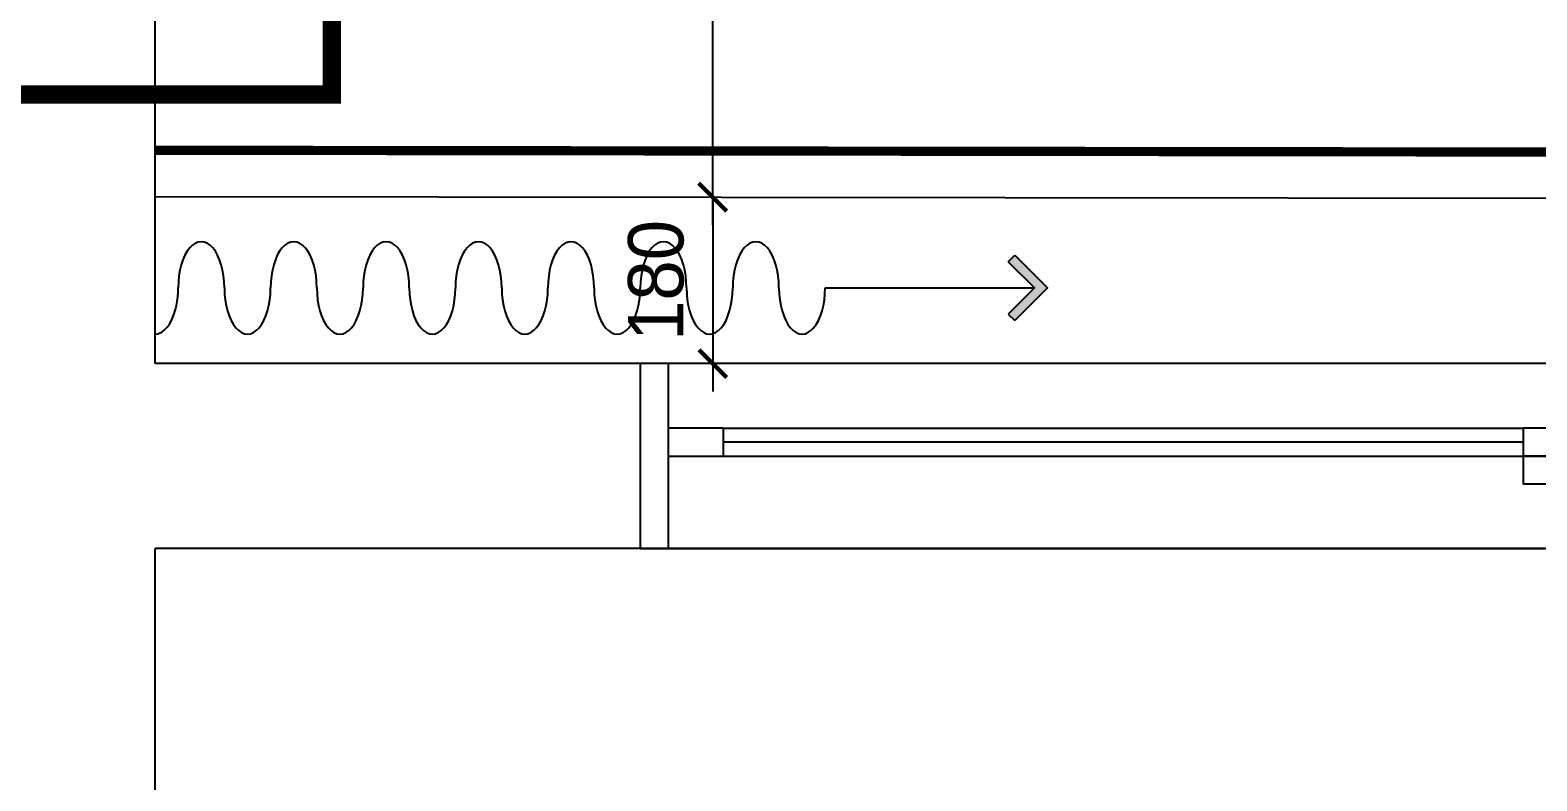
# Model space of a CAD drawing. Header units: millimetres. Extents: x 359270 to 411470, y 57550 to 89768.
# Drawn here: x 398911 to 400541, y 61878 to 62691 of the extents above; entities that cross this region are included whole.
import ezdxf

# ---------------------------------------------------------------- set-up
doc = ezdxf.new("R2010")
doc.units = ezdxf.units.MM
doc.header["$LTSCALE"] = 100
doc.header["$PDMODE"] = 3
doc.linetypes.add('HID', pattern=[2.3, 1.5, -0.8])
doc.linetypes.add('HID2', pattern=[1, 0.5, -0.5])
doc.layers.get('DEFPOINTS').update_dxf_attribs({"color": 248})
for name, color, linetype in [('01. F-소품', 3, 'Continuous'), ('06-LIGHT', 4, 'Continuous'), ('07-DIM WAL', 5, 'Continuous'), ('3.기호.계단선', 30, 'Continuous'), ('C-WALL1', 2, 'Continuous'), ('CEIL-LIGHT', 7, 'Continuous'), ('F-WIN', 4, 'Continuous')]:
    doc.layers.add(name, color=color, linetype=linetype)
doc.styles.add('HY 울릉도 L', font='')
doc.styles.get('HY 울릉도 L').set_extended_font_data('HY울릉도L')
doc.dimstyles.new('30', dxfattribs={"dimscale": 30, "dimtxt": 2, "dimasz": 1, "dimexe": 1, "dimexo": 1, "dimgap": 1, "dimtad": 1, "dimdec": 0, "dimrnd": 0.05, "dimdsep": 46, "dimlunit": 6, "dimtxsty": 'HY 울릉도 L', "dimblk": 'ARCHTICK', "dimcen": 2.5, "dimdle": 1, "dimclrd": 133, "dimclre": 133, "dimclrt": 30, "dimadec": 0, "dimazin": 0, "dimtfac": 1, "dimtdec": 0, "dimtix": 1, "dimtmove": 2, "dimatfit": 3, "dimldrblk": 'ARCHTICK', "dimfxl": 1, "dimlwd": -1, "dimlwe": -1, "dimarcsym": 0})

# ---------------------------------------------------------------- blocks, each defined once
blk = doc.blocks.new('FLLROP')
at = {"layer": 'C-WALL1'}
for p, q in [((373246, 62330), (373246, 66590)), ((373771, 62330), (373246, 62330)), ((373771, 62130), (373246, 62130)), ((373246, 60990), (373246, 62130))]:
    blk.add_line(p, q, dxfattribs=at)
at = {"layer": 'F-WIN'}
for p, q in [((375741, 62330), (373771, 62330)), ((375741, 62330), (373771, 62330)), ((373771, 62330), (373771, 62130)), ((373801, 62330), (373801, 62130)), ((373861, 62260), (374726, 62260)), ((374726, 62245), (373861, 62245)), ((373861, 62230), (374726, 62230)), ((375741, 62130), (373771, 62130)), ((373771, 62130), (375741, 62130))]:
    blk.add_line(p, q, dxfattribs=at)
for points in [[(373861, 62230), (373861, 62260), (373801, 62260), (373801, 62230)], [(374786, 62230), (374786, 62260), (374726, 62260), (374726, 62230)], [(374786, 62200), (374786, 62230), (374726, 62230), (374726, 62200)]]:
    blk.add_lwpolyline(points, close=True, dxfattribs=at)
blk = doc.blocks.new('CJSWJDERH')
blk.add_blockref('FLLROP', (25800, 0))
blk = doc.blocks.new('FFSFDF')
at = {"layer": '01. F-소품'}
blk.add_hatch(color=8, dxfattribs=at).paths.add_polyline_path([(1567672.9, 1746751.1), (1567679.9, 1746744.1), (1567715.3, 1746779.4), (1567679.9, 1746814.8), (1567672.9, 1746807.7), (1567701.2, 1746779.4)])
at = {"layer": '01. F-소품', "color": 8}
for p, q in [((1567672.9, 1746807.7), (1567679.9, 1746814.8)), ((1567474.8, 1746779.4), (1567701.2, 1746779.4)), ((1567672.9, 1746751.1), (1567679.9, 1746744.1))]:
    blk.add_line(p, q, dxfattribs=at)
for points in [[(1567672.9, 1746807.7), (1567701.2, 1746779.4), (1567672.9, 1746751.1)], [(1567679.9, 1746814.8), (1567715.3, 1746779.4), (1567679.9, 1746744.1)]]:
    blk.add_lwpolyline(points, dxfattribs=at)
for centre, start_param, end_param in [((1566799.8, 1746779.4), 1.570796, 4.712389), ((1566899.8, 1746779.4), 1.570796, 4.712389), ((1566999.8, 1746779.4), 1.570796, 4.712389), ((1567099.8, 1746779.4), 1.570796, 4.712389), ((1567199.8, 1746779.4), 1.570796, 4.712389), ((1567299.8, 1746779.4), 1.570796, 4.712389), ((1567399.8, 1746779.4), 1.570796, 4.712389), ((1566749.8, 1746779.4), 6.283185, 7.853982), ((1566849.8, 1746779.4), 4.712389, 7.853982), ((1566949.8, 1746779.4), 4.712389, 7.853982), ((1567049.8, 1746779.4), 4.712389, 7.853982), ((1567149.8, 1746779.4), 4.712389, 7.853982), ((1567249.8, 1746779.4), 4.712389, 7.853982), ((1567349.8, 1746779.4), 4.712389, 7.853982), ((1567449.8, 1746779.4), 4.712389, 7.853982)]:
    blk.add_ellipse(centre, major_axis=(0, -50), ratio=0.5, start_param=start_param, end_param=end_param, dxfattribs=at)
blk = doc.blocks.new('_ArchTick')
at = {"color": 0, "linetype": 'ByBlock', "const_width": 0.15}
blk.add_lwpolyline([(-0.5, -0.5), (0.5, 0.5)], dxfattribs=at)
blk = doc.blocks.new('*D51')
at = {"layer": '07-DIM WAL', "color": 133}
for p, q in [((399649.1, 63440.2), (399649.1, 62480.2)), ((399620.2, 63410.2), (399619.1, 63410.2)), ((399679.1, 62510.2), (399679.1, 62510.2))]:
    blk.add_line(p, q, dxfattribs=at)
at = {"layer": 'DEFPOINTS', "color": 0}
for p in [(399650.2, 63410.2), (399649.1, 62510.2), (399649.1, 62510.2)]:
    blk.add_point(p, dxfattribs=at)
at = {"layer": '07-DIM WAL', "color": 133, "xscale": 30, "yscale": 30, "zscale": 30}
for p, rotation in [((399649.1, 63410.2), 90), ((399649.1, 62510.2), 270)]:
    blk.add_blockref('_ArchTick', p, dxfattribs=dict(at, rotation=rotation))
at = {"layer": '07-DIM WAL', "color": 30, "insert": (399587.8, 62960.2), "char_height": 60, "attachment_point": 5, "rotation": 90, "style": 'HY 울릉도 L'}
blk.add_mtext('900', dxfattribs=at)
blk = doc.blocks.new('*D52')
at = {"layer": '07-DIM WAL', "color": 133}
for p, q in [((399649.4, 62510.2), (399649.4, 62540.2)), ((399649.4, 62510.2), (399649.4, 62330)), ((399679.4, 62510.2), (399679.4, 62510.2)), ((399649.4, 62330), (399649.4, 62300)), ((399679.4, 62330), (399679.4, 62330))]:
    blk.add_line(p, q, dxfattribs=at)
at = {"layer": 'DEFPOINTS', "color": 0}
for p in [(399649.4, 62510.2), (399649.4, 62330), (399649.4, 62330)]:
    blk.add_point(p, dxfattribs=at)
at = {"layer": '07-DIM WAL', "color": 133, "xscale": 30, "yscale": 30, "zscale": 30}
for p, rotation in [((399649.4, 62510.2), 270), ((399649.4, 62330), 90)]:
    blk.add_blockref('_ArchTick', p, dxfattribs=dict(at, rotation=rotation))
at = {"layer": '07-DIM WAL', "color": 30, "insert": (399588.1, 62420.1), "char_height": 60, "attachment_point": 5, "rotation": 90, "style": 'HY 울릉도 L'}
blk.add_mtext('180', dxfattribs=at)

msp = doc.modelspace()

# ---------------------------------------------------------------- linework, layer by layer
at = {"layer": '06-LIGHT', "color": 10, "linetype": 'HID', "const_width": 10}
msp.add_lwpolyline([(399045.9, 62561), (402055.9, 62557.1)], dxfattribs=at)
at = {"layer": '3.기호.계단선', "linetype": 'HID2', "const_width": 20}
msp.add_lwpolyline([(403732.9, 62953.9), (399237.3, 62953.9), (399237.3, 62621.3), (398637.3, 62621.3), (398637.3, 62138.6), (393643.8, 62138.6), (393643.8, 63644), (391247.5, 63644)], dxfattribs=at)
at = {"layer": 'CEIL-LIGHT'}
msp.add_line((399046, 62511), (402056, 62507.1), dxfattribs=at)

# ---------------------------------------------------------------- block references
msp.add_blockref('CJSWJDERH', (0, 0))
at = {"color": 0}
msp.add_blockref('FFSFDF', (-1167703.8, -1684367.4), dxfattribs=at)

# ---------------------------------------------------------------- dimensions: what is measured, and where the dimension line sits
at = {"layer": '07-DIM WAL'}
for base, p1, p2, picture, middle in [((399649.1, 62510.2), (399650.2, 63410.2), (399649.1, 62510.2), '*D51', (399587.8, 62960.2)), ((399649.4, 62330), (399649.4, 62510.2), (399649.4, 62330), '*D52', (399588.1, 62420.1))]:
    dim = msp.add_linear_dim(base=base, p1=p1, p2=p2, angle=90, dimstyle='30', override={"dimfxl": 1.25}, dxfattribs=at)
    dim.commit()
    dim.dimension.update_dxf_attribs({"geometry": picture, "text_midpoint": middle})

doc.saveas('drawing.dxf')
